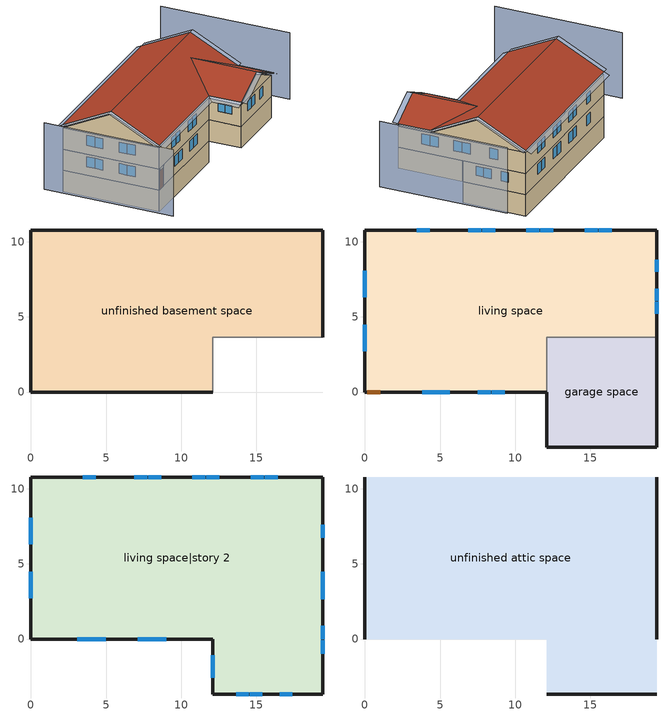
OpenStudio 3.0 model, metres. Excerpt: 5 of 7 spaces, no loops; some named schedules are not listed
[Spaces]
unfinished basement space
 floor foundation (FloorFndGrndUnfinB): 0,0 0,10.78 19.4,10.78 19.4,3.66 12.08,3.66 12.08,0 z-2.44
 wall foundation (WallFndGrndUnfinB): 19.4,3.66 19.4,10.78 0,10.78 0,0 12.08,0 z-2.44:0
 wall adiabatic (WallIntUnfinUninsUnfin): 12.08,0 12.08,3.66 19.4,3.66 z-2.44:0
garage space
 floor foundation (FloorFndGrndUnfinSlab): 12.08,-3.66 12.08,3.66 19.4,3.66 19.4,-3.66 z0
 wall outside (WallExtUninsUnfin): 12.08,0 12.08,-3.66 19.4,-3.66 19.4,3.66 z0:2.44
 wall to living space (WallIntFinInsUnfin Reversed): 19.4,3.66 12.08,3.66 12.08,0 z0:2.44
living space
 floor to unfinished basement space (FloorUnfinBInsFin Reversed): 0,0 0,10.78 19.4,10.78 19.4,3.66 12.08,3.66 12.08,0 z0
 wall outside (WallExtInsFin): 19.4,3.66 19.4,10.78 0,10.78 0,0 0.13,0 1.05,0 12.08,0 z0:2.44
 window (WindowConstruction): 3.82,0 4.7,0 / 4.76,0 5.63,0 / 7.5,0 8.37,0 / 8.43,0 9.31,0 / 16.42,10.78 15.55,10.78 / 15.49,10.78 14.62,10.78 / 12.54,10.78 11.67,10.78 / 11.61,10.78 10.74,10.78 / 8.66,10.78 7.79,10.78 / 7.73,10.78 6.86,10.78 / 4.32,10.78 3.44,10.78 z0.97:2.13; 0,8.07 0,7.21 / 0,7.15 0,6.29 / 0,4.48 0,3.62 / 0,3.56 0,2.7 z0.99:2.13; 19.4,5.19 19.4,6 / 19.4,6.06 19.4,6.87 / 19.4,8 19.4,8.81 z1.06:2.13
 door (Door): 0.15,0 1.02,0 z0:2.13
living space|story 2
 floor to garage space (FloorFinInsUnfin): 19.4,3.66 19.4,-3.66 12.08,-3.66 12.08,3.66 z2.44
 floor to living space (FloorFinUninsFin): 19.4,10.78 19.4,3.66 12.08,3.66 12.08,0 0,0 0,10.78 z2.44
 wall outside (WallExtInsFin): 0,10.78 0,0 12.08,0 12.08,-3.66 19.4,-3.66 19.4,10.78 0,10.78 z2.44:4.88
 window (WindowConstruction): 13.67,-3.66 14.49,-3.66 / 14.55,-3.66 15.37,-3.66 / 16.55,-3.66 17.37,-3.66 z3.48:4.57; 3.08,0 4,0 / 4.06,0 4.97,0 / 7.11,0 8.02,0 / 8.09,0 9,0 z3.36:4.57; 16.42,10.78 15.55,10.78 / 15.49,10.78 14.62,10.78 / 12.54,10.78 11.67,10.78 / 11.61,10.78 10.74,10.78 / 8.66,10.78 7.79,10.78 / 7.73,10.78 6.86,10.78 / 4.32,10.78 3.44,10.78 z3.41:4.57; 0,8.07 0,7.21 / 0,7.15 0,6.29 / 0,4.48 0,3.62 / 0,3.56 0,2.7 z3.43:4.57; 12.08,-1.09 12.08,-1.8 / 12.08,-1.86 12.08,-2.57 z3.63:4.57; 19.4,-0.97 19.4,-0.08 / 19.4,-0.02 19.4,0.87 / 19.4,2.64 19.4,3.53 / 19.4,3.59 19.4,4.48 / 19.4,6.72 19.4,7.61 z3.39:4.57
unfinished attic space
 floor to living space|story 2 (FloorFinInsUnfinAttic): 19.4,10.78 19.4,0 0,0 0,10.78 z4.88; 12.08,-3.66 12.08,0 19.4,0 19.4,-3.66 z4.88
 wall outside (WallExtUninsUnfin): 0,5.39,7.57 0,10.78,4.88 0,0,4.88; 19.4,5.39,7.57 19.4,0,4.88 19.4,10.78,4.88; 12.08,-3.66,4.88 19.4,-3.66,4.88 15.74,-3.66,6.71
 roof outside (RoofUnfinInsExt): 0,5.39,7.88 19.4,5.39,7.88 19.4,10.78,5.18 0,10.78,5.18; 12.08,0,5.18 12.08,-3.66,5.18 15.74,-3.66,7.01 15.74,3.66,7.01; 19.4,0,5.18 15.74,3.66,7.01 15.74,-3.66,7.01 19.4,-3.66,5.18; 0,5.39,7.88 0,0,5.18 12.08,0,5.18 15.74,3.66,7.01 19.4,0,5.18 19.4,5.39,7.88
shading: -4.57,10.78 -4.57,-3.66 / 23.97,-3.66 23.97,10.78 z0:7.57; 20.01,-3.66,4.88 20.01,0,4.88 19.4,0,5.18 19.4,-3.66,5.18; 15.74,-4.27,7.01 19.4,-4.27,5.18 19.4,-3.66,5.18 15.74,-3.66,7.01; -0.61,10.78,5.18 -0.61,5.39,7.88 0,5.39,7.88 0,10.78,5.18; 20.01,5.39,7.88 20.01,10.78,5.18 19.4,10.78,5.18 19.4,5.39,7.88; 19.4,11.39,4.88 0,11.39,4.88 0,10.78,5.18 19.4,10.78,5.18; -0.61,5.39,7.88 -0.61,0,5.18 0,0,5.18 0,5.39,7.88; 0,-0.61,4.88 12.08,-0.61,4.88 12.08,0,5.18 0,0,5.18; 20.01,0,5.18 20.01,5.39,7.88 19.4,5.39,7.88 19.4,0,5.18; 11.47,0,4.88 11.47,-3.66,4.88 12.08,-3.66,5.18 12.08,0,5.18; 12.08,-4.27,5.18 15.74,-4.27,7.01 15.74,-3.66,7.01 12.08,-3.66,5.18
[Building]
Building 1: North Axis {deg}=90; Standards Number of Stories=2; Standards Number of Above Ground Stories=2; Standards Building Type=singlefamilydetached; Standards Number of Living Units=1
[Site]
Broomfield Jeffco  Boulder   S: Latitude {deg}=40.13; Longitude {deg}=-105.24; Time Zone {hr}=-7; Elevation {m}=1689; Terrain=Suburbs
[ClimateZones]
Climate Zone Institution Name 2=Building America; Climate Zone Document Year 2=0; Climate Zone Value 2=Cold; Climate Zone Institution Name 3=CEC; Climate Zone Document Name 3=California Climate Zone Descriptions; Climate Zone Document Year 3=1995
[Site:WaterMainsTemperature]
Calculation Method=Correlation; Annual Average Outdoor Air Temperature {C}=11.1066; Maximum Difference In Monthly Average Outdoor Air Temperatures {deltaC}=25.7448
[Site:GroundTemperature:Deep]
11.1066, 11.1066, 11.1066, 11.1066, 11.1066, 11.1066, 11.1066, 11.1066, 11.1066, 11.1066, 11.1066, 11.1066
[Material] Roughness=Rough
Name | Thickness {m} | Conductivity {W/m-K} | Density {kg/m3} | Specific Heat {J/kg-K} | Thermal Absorptance | Solar Absorptance | Visible Absorptance
FloorUAAdditionalCeilingIns | 0.196342 | 0.0539976 | 16.02 | 1046.75
FloorUATrussandIns | 0.0889 | 0.0564573 | 50.7834 | 1165.1
Drywall 0.5 in. | 0.0127 | 0.160291 | 801 | 837.4 | 0.9 | 0.5 | 0.1
Asphalt Shingles, Medium | 0.009525 | 0.162714 | 1121.4 | 1465.45 | 0.91 | 0.85 | 0.85
RoofSheathing | 0.01905 | 0.115458 | 512.64 | 1214.23
RoofUARoofIns | 0.18415 | 8.02397 | 37.0049 | 1207.88
Vinyl, Light | 0.009525 | 0.089435 | 177.822 | 1046.75 | 0.9 | 0.3 | 0.3
WallSheathing | 0.0127 | 0.115458 | 512.64 | 1214.23
WallStudAndCavity | 0.0889 | 0.0602181 | 162.403 | 1178.92
WallStudAndCavity 1 | 0.0889 | 0.0607137 | 162.403 | 1178.92
WallStudAndCavity 2 | 0.0889 | 0.393744 | 83.0341 | 1211.67
WallStudAndCavity 3 | 0.0889 | 0.403258 | 83.0341 | 1211.67
WallStudAndCavity 4 | 0.0889 | 0.397942 | 83.0341 | 1211.67
res furniture material unfinished basement space | 0.1524 | 0.115458 | 640.8 | 1214.23 | 0.9 | 0.6 | 0.1
Concrete 8.0 in.; FootingMaterial | 0.2032 | 1.803125 | 2242.8 | 837.4 | 0.9
Concrete 4.0 in. | 0.1016 | 1.803125 | 2242.8 | 837.4 | 0.9
FloorIns | 0.23495 | 0.0754732 | 106.365 | 1151.69
Wood Floor | 0.015875 | 0.115458 | 544.68 | 1214.23
Floor Covering | 0.0127 | 0.0433444 | 54.468 | 1339.84 | 0.9 | 0.9
FloorIns 1 | 0.1397 | 1.90491 | 67.691 | 1210.98
FloorFinStudAndAirFloor | 0.1397 | 0.557395 | 67.691 | 1210.98
DoorMaterial | 0.04445 | 0.0612267 | 512.64 | 1214.23
[Construction]
FloorFinInsUnfinAttic: FloorUAAdditionalCeilingIns, FloorUATrussandIns, Drywall 0.5 in.
RoofUnfinInsExt: Asphalt Shingles, Medium, RoofSheathing, RoofUARoofIns
WallExtInsFin: Vinyl, Light, WallSheathing, WallStudAndCavity, Drywall 0.5 in.
WallIntFinInsUnfin Reversed: WallStudAndCavity 1, WallSheathing
WallExtUninsUnfin: Vinyl, Light, WallSheathing, WallStudAndCavity 2
WallIntUnfinUninsUnfin: Vinyl, Light, WallStudAndCavity 3
WallIntFinUninsFin: WallStudAndCavity 4, Drywall 0.5 in.
res furniture construction unfinished basement space; res furniture construction garage space; res furniture construction living space; res furniture construction living space|story 2: res furniture material unfinished basement space
WallFndGrndUnfinB: Concrete 8.0 in., Drywall 0.5 in.
FloorFndGrndUnfinB; FloorFndGrndUnfinSlab: Concrete 4.0 in.
FloorUnfinBInsFin Reversed: Floor Covering, Wood Floor, RoofSheathing, FloorIns
FootingConstruction: FootingMaterial
FloorFinInsUnfin: FloorIns 1, RoofSheathing, Wood Floor, Floor Covering
FloorFinUninsFin: Drywall 0.5 in., FloorFinStudAndAirFloor, RoofSheathing, Wood Floor, Floor Covering
WindowConstruction: WindowMaterial
Door: DoorMaterial
[WindowMaterial:Shade]
CoolingShade: Solar Transmittance=0.999; Solar Reflectance=0.00099; Visible Transmittance=0.999; Visible Reflectance=0.00099; Thermal Hemispherical Emissivity=1e-05; Thermal Transmittance=0.999; Thickness {m}=0.0001; Conductivity {W/m-K}=10000; Shade to Glass Distance {m}=0.001; Top Opening Multiplier=0; Bottom Opening Multiplier=0; Left-Side Opening Multiplier=0; Right-Side Opening Multiplier=0; Airflow Permeability=0
[WindowMaterial:SimpleGlazingSystem]
WindowMaterial: U-Factor {W/m2-K}=2.78222; Solar Heat Gain Coefficient=0.392
[ThermalZone] Use Ideal Air Loads=No
living zone: Thermostat=living zone temperature setpoint
garage zone; unfinished attic zone; unfinished basement zone: 
res ds res fur oil asys ret air zone; res ds res ac asys ret air zone: Volume {m3}=0.25
[Space]
Name | Space Type | Thermal Zone | Building Unit
garage space | Space Type 1 | garage zone
living space; living space|story 2 | Space Type 2 | living zone | unit 1
unfinished attic space | Space Type 3 | unfinished attic zone
unfinished basement space | Space Type 4 | unfinished basement zone
res ds res fur oil asys ret air space |  | res ds res fur oil asys ret air zone
res ds res ac asys ret air space |  | res ds res ac asys ret air zone
[SpaceType]
Name | Standards Space Type
Space Type 1 | garage
Space Type 2 | living
Space Type 3 | unfinished attic
Space Type 4 | unfinished basement
[BuildingUnit]
unit 1: Building Unit Type=Residential
[People:Definition] Number of People Calculation Method=People; Fraction Radiant=0.319734; Sensible Heat Fraction=0.573; Carbon Dioxide Generation Rate {m3/s-W}=0; Enable ASHRAE 55 Comfort Warnings=No; Mean Radiant Temperature Calculation Type=ZoneAveraged
Name | Number of People {people}
res occupants|living space|story 2 | 1.82172
res occupants|living space | 1.40828
[People] Number of People Schedule=res occupants schedule; Activity Level Schedule=Schedule Ruleset 1; Multiplier=1
Name | People Definition | Space or SpaceType
res occupants|living space|story 2 | res occupants|living space|story 2 | living space|story 2
res occupants|living space | res occupants|living space | living space
[InternalMass:Definition] Design Level Calculation Method=SurfaceArea
Name | Construction | Surface Area {m2}
living space Partition | WallIntFinUninsFin | 182.276
living space|story 2 Partition | WallIntFinUninsFin | 235.788
res furniture mass unfinished basement space | res furniture construction unfinished basement space | 72.9103
res furniture mass garage space | res furniture construction garage space | 5.35122
res furniture mass living space | res furniture construction living space | 72.9103
res furniture mass living space|story 2 | res furniture construction living space|story 2 | 94.3152
[InternalMass] Multiplier=1
Name | Internal Mass Definition | Space or SpaceType
living space Partition | living space Partition | living space
living space|story 2 Partition | living space|story 2 Partition | living space|story 2
res furniture mass unfinished basement space | res furniture mass unfinished basement space | unfinished basement space
res furniture mass garage space | res furniture mass garage space | garage space
res furniture mass living space | res furniture mass living space | living space
res furniture mass living space|story 2 | res furniture mass living space|story 2 | living space|story 2
[Foundation:Kiva] Wall Height Above Grade {m}=0.2032; Wall Depth Below Slab {m}=0.2032
Name | Footing Wall Construction
Foundation Kiva 1
Foundation Kiva 2 | FootingConstruction
[Foundation:Kiva:Settings]
Soil Conductivity {W/m-K}=1.731; Soil Density {kg/m3}=1842.3; Soil Specific Heat {J/kg-K}=418.7; Ground Solar Absorptivity=0.9; Ground Thermal Absorptivity=0.9; Ground Surface Roughness {m}=0.03; Far-Field Width {m}=40; Deep-Ground Boundary Condition=ZeroFlux; Deep-Ground Depth {m}=40; Minimum Cell Dimension {m}=0.02; Maximum Cell Growth Coefficient=1.5; Simulation Timestep=Hourly
[SurfaceProperty:ExposedFoundationPerimeter] Exposed Perimeter Calculation Method=TotalExposedPerimeter
Name | Total Exposed Perimeter {m}
Surface 28 | 49.3745
Surface 1 | 18.288
[ShadingControl]
WindowShadingControl: Shading Type=InteriorShade; Shading Device Material=CoolingShade; Shading Control Type=OnIfScheduleAllows; Schedule=Window shading schedule; Shading Control Is Scheduled=Yes
[WaterUse:Equipment:Definition]
Name | Peak Flow Rate {m3/s} | Target Temperature Schedule
res shower | 0.000144929 | res shower temperature schedule
res sink | 0.000103598 | res sink temperature schedule
res bath | 0.00024598 | res bath temperature schedule
res shower dist=0.0 | 0 | res shower temperature schedule
res sink dist=0.0 | 0 | res sink temperature schedule
res bath dist=0.0 | 0 | res bath temperature schedule
res cw | 0.00012336 | res cw temperature schedule
res dw | 5.36266e-05 | res dw temperature schedule
[WaterUse:Equipment] Space=living space|story 2
Name | Water Use Equipment Definition | Flow Rate Fraction Schedule
res shower | res shower | res shower schedule
res sink | res sink | res sink schedule
res bath | res bath | res bath schedule
res shower dist=0.0 | res shower dist=0.0 | res shower schedule
res sink dist=0.0 | res sink dist=0.0 | res sink schedule
res bath dist=0.0 | res bath dist=0.0 | res bath schedule
res cw | res cw | res cw schedule
res dw | res dw | res dw schedule
[OtherEquipment:Definition] Design Level Calculation Method=EquipmentLevel
Name | Design Level {W} | Fraction Latent | Fraction Radiant | Fraction Lost
res shower | 4167.95 | 0.487248 | 0 | 0
res sink | 1040.43 | 0.312381 | 0 | 0
res bath | 3629.08 | 0 | 0 | 0
res hot water distribution | 116.157 | 0 | 0 | 0
res ds res fur oil asys SupSLkToLvEq; res ds res fur oil asys SupLatLkToLvEq; res ds res fur oil asys SupDCnToLvEq; res ds res fur oil asys SupDCnToAhEq; res ds res fur oil asys RetDCnToPlEq; res ds res fur oil asys RetDCnToAhEquip; res ds res fur oil asys SupSLkToAhEq; res ds res fur oil asys SupLatLkToAhEq; res ds res fur oil asys RetSLkEq; res ds res fur oil asys RetLatLkEq; res ds res ac asys SupSLkToLvEq; res ds res ac asys SupLatLkToLvEq; res ds res ac asys SupDCnToLvEq; res ds res ac asys SupDCnToAhEq; res ds res ac asys RetDCnToPlEq; res ds res ac asys RetDCnToAhEquip; res ds res ac asys SupSLkToAhEq; res ds res ac asys SupLatLkToAhEq; res ds res ac asys RetSLkEq; res ds res ac asys RetLatLkEq | 0
[OtherEquipment]
Name | Other Equipment Definition | Space or SpaceType | Schedule | Fuel Type
res shower | res shower | living space|story 2 | res shower schedule
res sink | res sink | living space|story 2 | res sink schedule
res bath | res bath | living space|story 2 | res bath schedule
res hot water distribution | res hot water distribution | living space|story 2 | res hot water distribution schedule
res ds res fur oil asys SupSLkToLvEq | res ds res fur oil asys SupSLkToLvEq | living space|story 2 | Always On Discrete | None
res ds res fur oil asys SupLatLkToLvEq | res ds res fur oil asys SupLatLkToLvEq | living space|story 2 | Always On Discrete | None
res ds res fur oil asys SupDCnToLvEq | res ds res fur oil asys SupDCnToLvEq | living space|story 2 | Always On Discrete | None
res ds res fur oil asys SupDCnToAhEq | res ds res fur oil asys SupDCnToAhEq | unfinished basement space | Always On Discrete | None
res ds res fur oil asys RetDCnToPlEq | res ds res fur oil asys RetDCnToPlEq | res ds res fur oil asys ret air space | Always On Discrete | None
res ds res fur oil asys RetDCnToAhEquip | res ds res fur oil asys RetDCnToAhEquip | unfinished basement space | Always On Discrete | None
res ds res fur oil asys SupSLkToAhEq | res ds res fur oil asys SupSLkToAhEq | unfinished basement space | Always On Discrete | None
res ds res fur oil asys SupLatLkToAhEq | res ds res fur oil asys SupLatLkToAhEq | unfinished basement space | Always On Discrete | None
res ds res fur oil asys RetSLkEq | res ds res fur oil asys RetSLkEq | res ds res fur oil asys ret air space | Always On Discrete | None
res ds res fur oil asys RetLatLkEq | res ds res fur oil asys RetLatLkEq | res ds res fur oil asys ret air space | Always On Discrete | None
res ds res ac asys SupSLkToLvEq | res ds res ac asys SupSLkToLvEq | living space|story 2 | Always On Discrete | None
res ds res ac asys SupLatLkToLvEq | res ds res ac asys SupLatLkToLvEq | living space|story 2 | Always On Discrete | None
res ds res ac asys SupDCnToLvEq | res ds res ac asys SupDCnToLvEq | living space|story 2 | Always On Discrete | None
res ds res ac asys SupDCnToAhEq | res ds res ac asys SupDCnToAhEq | unfinished basement space | Always On Discrete | None
res ds res ac asys RetDCnToPlEq | res ds res ac asys RetDCnToPlEq | res ds res ac asys ret air space | Always On Discrete | None
res ds res ac asys RetDCnToAhEquip | res ds res ac asys RetDCnToAhEquip | unfinished basement space | Always On Discrete | None
res ds res ac asys SupSLkToAhEq | res ds res ac asys SupSLkToAhEq | unfinished basement space | Always On Discrete | None
res ds res ac asys SupLatLkToAhEq | res ds res ac asys SupLatLkToAhEq | unfinished basement space | Always On Discrete | None
res ds res ac asys RetSLkEq | res ds res ac asys RetSLkEq | res ds res ac asys ret air space | Always On Discrete | None
res ds res ac asys RetLatLkEq | res ds res ac asys RetLatLkEq | res ds res ac asys ret air space | Always On Discrete | None
[ThermostatSetpoint:DualSetpoint]
living zone temperature setpoint: Heating Setpoint Temperature Schedule=res heating setpoint; Cooling Setpoint Temperature Schedule=res cooling setpoint
[ElectricEquipment:Definition] Design Level Calculation Method=EquipmentLevel
Name | Design Level {W} | Fraction Latent | Fraction Radiant | Fraction Lost
res ceil fan non benchmark equip | 0 | 0 | 0.558 | 0.07
res ceil fan benchmark|living space|story 2 | 35.6305 | 0 | 0.558 | 0.07
res ceil fan benchmark|living space | 27.5442 | 0 | 0.558 | 0.07
res refrig | 71.9878 | 0 | 0 | 0
res cw | 4955.45 | 0 | 0.48 | 0.2
res cd electric | 111711 | 0.05 | 0.09 | 0.8
res dw | 7031.96 | 0.15 | 0.36 | 0.25
res range electric | 209.965 | 0.3 | 0.24 | 0.3
res misc plug loads|living space|story 2 | 212.292 | 0.021 | 0.558 | 0.049
res misc plug loads|living space | 164.112 | 0.021 | 0.558 | 0.049
res extra refrig | 36.5251 | 0 | 0 | 0
res freezer | 47.9573 | 0 | 0 | 0
res pool heater electric | 5.27585 | 0 | 0 | 1
res pool pump | 96.7718 | 0 | 0 | 1
res hot tub heater electric | 27.971 | 0 | 0 | 1
res hot tub pump | 33.9392 | 0 | 0 | 1
res well pump | 19.6262 | 0 | 0 | 1
res infil_1 house fan; res infil_1 range fan; res infil_1 bath fan | 0 | 0 | 0 | 1
[ElectricEquipment]
Name | Electric Equipment Definition | Space or SpaceType | Schedule
res ceil fan non benchmark equip | res ceil fan non benchmark equip | living space|story 2 | res ceil fan master
res ceil fan benchmark|living space|story 2 | res ceil fan benchmark|living space|story 2 | living space|story 2 | res ceil fan benchmark|living space|story 2 schedule
res ceil fan benchmark|living space | res ceil fan benchmark|living space | living space | res ceil fan benchmark|living space|story 2 schedule
res refrig | res refrig | living space|story 2 | res refrig schedule
res cw | res cw | living space|story 2 | res cw schedule
res cd electric | res cd electric | living space|story 2 | res cd electric schedule
res dw | res dw | living space|story 2 | res dw schedule
res range electric | res range electric | living space|story 2 | res range electric|false schedule
res misc plug loads|living space|story 2 | res misc plug loads|living space|story 2 | living space|story 2 | res misc plug loads schedule
res misc plug loads|living space | res misc plug loads|living space | living space | res misc plug loads schedule
res extra refrig | res extra refrig | garage space | res extra refrig schedule
res freezer | res freezer | garage space | res freezer schedule
res pool heater electric | res pool heater electric | living space | res pool heater electric schedule
res pool pump | res pool pump | living space | res pool heater electric schedule
res hot tub heater electric | res hot tub heater electric | living space | res hot tub heater electric schedule
res hot tub pump | res hot tub pump | living space | res hot tub heater electric schedule
res well pump | res well pump | living space | res well pump schedule
res infil_1 house fan | res infil_1 house fan | living space|story 2 | Always On Discrete
res infil_1 range fan | res infil_1 range fan | living space|story 2 | Always On Discrete
res infil_1 bath fan | res infil_1 bath fan | living space|story 2 | Always On Discrete
[Lights:Definition] Design Level Calculation Method=LightingLevel; Fraction Radiant=0.6; Fraction Visible=0.2; Return Air Fraction=0
Name | Lighting Level {W}
res lighting interior living space|story 2 | 403.138
res lighting interior living space | 311.645
res lighting garage garage space | 13.9399
[Lights] Fraction Replaceable=1
Name | Lights Definition | Space or SpaceType | Schedule
res lighting interior living space|story 2 | res lighting interior living space|story 2 | living space|story 2 | res lighting interior
res lighting interior living space | res lighting interior living space | living space | res lighting interior
res lighting garage garage space | res lighting garage garage space | garage space | res lighting garage
[Exterior:Lights:Definition]
res lighting exterior: Design Level {W}=168.192
[Exterior:Lights]
res lighting exterior: Exterior Lights Definition=res lighting exterior; Schedule=res lighting exterior
[GasEquipment:Definition] Design Level Calculation Method=EquipmentLevel; Fraction Latent=0; Fraction Radiant=0
Name | Design Level {W} | Fraction Lost
res pool heater gas | 52.2347 | 1
res hot tub heater gas | 14.8122 | 1
res gas fireplace | 21.7394 | 0
res gas grill | 17.4378 | 0
res gas lighting | 2.58155 | 0
[GasEquipment]
Name | Gas Equipment Definition | Space or SpaceType | Schedule
res pool heater gas | res pool heater gas | living space | res pool heater electric schedule
res hot tub heater gas | res hot tub heater gas | living space | res hot tub heater electric schedule
res gas fireplace | res gas fireplace | living space|story 2 | res gas fireplace schedule
res gas grill | res gas grill | living space|story 2 | res gas grill schedule
res gas lighting | res gas lighting | living space|story 2 | res gas lighting schedule
[SpaceInfiltration:EffectiveLeakageArea] Schedule=Always On Discrete
Name | Space or SpaceType | Effective Air Leakage Area {cm2} | Stack Coefficient | Wind Coefficient
res infil|garage space | garage space | 103.446 | 0.000129067 | 4.38083e-05
res infil|unfinished attic space | unfinished attic space | 7851.74 | 0.000208408 | 4.39211e-05
[SpaceInfiltration:DesignFlowRate] Schedule=Always On Discrete
Name | Space or SpaceType | Design Flow Rate Calculation Method | Air Changes per Hour {1/hr} | Constant Term Coefficient | Temperature Term Coefficient | Velocity Term Coefficient | Velocity Squared Term Coefficient | Design Flow Rate {m3/s}
res infil|unfinished basement space | unfinished basement space | AirChanges/Hour | 0.1 | 1 | 0 | 0 | 0
res nv_1 flow; res infil_1 flow | living space|story 2 | Flow/Space |  |  |  |  |  | 0
[ZoneMixing] Schedule=Always On Continuous; Design Flow Rate Calculation Method=Flow/Zone; Design Flow Rate {m3/s}=0
Name | Zone | Source Zone
res ds res fur oil asys AhToLivMix; res ds res ac asys AhToLivMix | living zone | unfinished basement zone
res ds res fur oil asys LivToAhMix; res ds res ac asys LivToAhMix | unfinished basement zone | living zone
[Schedule:Ruleset]
Name | Default Day Schedule | Summer Design Day Schedule | Winter Design Day Schedule
res occupants schedule | Schedule Day 3 | res occupants schedule summer design | res occupants schedule winter design
Schedule Ruleset 1 | Schedule Day 4
Window shading schedule | Schedule Day 5
res shower schedule | Schedule Day 6
res sink schedule | Schedule Day 7
res bath schedule | Schedule Day 8
res hot water distribution schedule | Schedule Day 9
res heating setpoint | Schedule Day 12 | res heating setpoint summer design | res heating setpoint winter design
res cooling setpoint | Schedule Day 13 | res cooling setpoint summer design | res cooling setpoint winter design
res ceil fan benchmark|living space|story 2 schedule | Schedule Day 11
res refrig schedule | Schedule Day 16 | res refrig schedule summer design | res refrig schedule winter design
res cw schedule | Schedule Day 17
res cd electric schedule | Schedule Day 18
res dw schedule | Schedule Day 19
res range electric|false schedule | Schedule Day 22 | res range electric|false schedule summer design | res range electric|false schedule winter design
res lighting interior | Schedule Day 25 | res lighting interior summer design | res lighting interior winter design
res lighting garage | Schedule Day 28 | res lighting garage summer design | res lighting garage winter design
res lighting exterior | Schedule Day 31 | res lighting exterior summer design | res lighting exterior winter design
res misc plug loads schedule | Schedule Day 34 | res misc plug loads schedule summer design | res misc plug loads schedule winter design
res extra refrig schedule | Schedule Day 37 | res extra refrig schedule summer design | res extra refrig schedule winter design
res freezer schedule | Schedule Day 40 | res freezer schedule summer design | res freezer schedule winter design
res pool heater electric schedule | Schedule Day 43 | res pool heater electric schedule summer design | res pool heater electric schedule winter design
res hot tub heater electric schedule | Schedule Day 50 | res hot tub heater electric schedule summer design | res hot tub heater electric schedule winter design
res well pump schedule | Schedule Day 57 | res well pump schedule summer design | res well pump schedule winter design
res gas fireplace schedule | Schedule Day 60 | res gas fireplace schedule summer design | res gas fireplace schedule winter design
res gas grill schedule | Schedule Day 63 | res gas grill schedule summer design | res gas grill schedule winter design
res gas lighting schedule | Schedule Day 66 | res gas lighting schedule summer design | res gas lighting schedule winter design
[Schedule:Day]
Schedule Day 3; res occupants schedule winter design; Schedule Day 5; Schedule Day 6; Schedule Day 7; Schedule Day 8; Schedule Day 9: 24, 0, 0
res occupants schedule summer design: 24, 0, 1
Schedule Day 4: 24, 0, 112.539
[Schedule:Rule] Apply Sunday=Yes; Apply Monday=Yes; Apply Tuesday=Yes; Apply Wednesday=Yes; Apply Thursday=Yes; Apply Friday=Yes; Apply Saturday=Yes
Name | Schedule Ruleset | Rule Order | Day Schedule | Date Specification Type | Start Month | Start Day | End Month | End Day | Specific Month 1 | Specific Day 1 | Specific Month 2 | Specific Day 2 | Specific Month 3 | Specific Day 3 | Specific Month 4 | Specific Day 4 | Specific Month 5 | Specific Day 5 | Specific Month 6 | Specific Day 6 | Specific Month 7 | Specific Day 7 | Specific Month 8 | Specific Day 8 | Specific Month 9 | Specific Day 9 | Specific Month 10 | Specific Day 10 | Specific Month 11 | Specific Day 11 | Specific Month 12 | Specific Day 12 | Specific Month 13 | Specific Day 13 | Specific Month 14 | Specific Day 14 | Specific Month 15 | Specific Day 15 | Specific Month 16 | Specific Day 16 | Specific Month 17 | Specific Day 17 | Specific Month 18 | Specific Day 18 | Specific Month 19 | Specific Day 19 | Specific Month 20 | Specific Day 20 | Specific Month 21 | Specific Day 21 | Specific Month 22 | Specific Day 22 | Specific Month 23 | Specific Day 23 | Specific Month 24 | Specific Day 24 | Specific Month 25 | Specific Day 25 | Specific Month 26 | Specific Day 26 | Specific Month 27 | Specific Day 27 | Specific Month 28 | Specific Day 28 | Specific Month 29 | Specific Day 29 | Specific Month 30 | Specific Day 30 | Specific Month 31 | Specific Day 31 | Specific Month 32 | Specific Day 32 | Specific Month 33 | Specific Day 33 | Specific Month 34 | Specific Day 34 | Specific Month 35 | Specific Day 35 | Specific Month 36 | Specific Day 36 | Specific Month 37 | Specific Day 37 | Specific Month 38 | Specific Day 38 | Specific Month 39 | Specific Day 39 | Specific Month 40 | Specific Day 40 | Specific Month 41 | Specific Day 41 | Specific Month 42 | Specific Day 42 | Specific Month 43 | Specific Day 43 | Specific Month 44 | Specific Day 44 | Specific Month 45 | Specific Day 45 | Specific Month 46 | Specific Day 46 | Specific Month 47 | Specific Day 47 | Specific Month 48 | Specific Day 48 | Specific Month 49 | Specific Day 49 | Specific Month 50 | Specific Day 50 | Specific Month 51 | Specific Day 51 | Specific Month 52 | Specific Day 52 | Specific Month 53 | Specific Day 53
res occupants schedule allday rule1 | res occupants schedule | 11 | res occupants schedule allday1 | DateRange | 1 | 1 | 1 | 31
res occupants schedule allday rule2 | res occupants schedule | 10 | res occupants schedule allday2 | DateRange | 2 | 1 | 2 | 28
res occupants schedule allday rule3 | res occupants schedule | 9 | res occupants schedule allday3 | DateRange | 3 | 1 | 3 | 31
res occupants schedule allday rule4 | res occupants schedule | 8 | res occupants schedule allday4 | DateRange | 4 | 1 | 4 | 30
res occupants schedule allday rule5 | res occupants schedule | 7 | res occupants schedule allday5 | DateRange | 5 | 1 | 5 | 31
res occupants schedule allday rule6 | res occupants schedule | 6 | res occupants schedule allday6 | DateRange | 6 | 1 | 6 | 30
res occupants schedule allday rule7 | res occupants schedule | 5 | res occupants schedule allday7 | DateRange | 7 | 1 | 7 | 31
res occupants schedule allday rule8 | res occupants schedule | 4 | res occupants schedule allday8 | DateRange | 8 | 1 | 8 | 31
res occupants schedule allday rule9 | res occupants schedule | 3 | res occupants schedule allday9 | DateRange | 9 | 1 | 9 | 30
res occupants schedule allday rule10 | res occupants schedule | 2 | res occupants schedule allday10 | DateRange | 10 | 1 | 10 | 31
res occupants schedule allday rule11 | res occupants schedule | 1 | res occupants schedule allday11 | DateRange | 11 | 1 | 11 | 30
res occupants schedule allday rule12 | res occupants schedule | 0 | res occupants schedule allday12 | DateRange | 12 | 1 | 12 | 31
Window shading schedule allday rule1 | Window shading schedule | 11 | Window shading schedule allday1 | DateRange | 1 | 1 | 1 | 31
Window shading schedule allday rule2 | Window shading schedule | 10 | Window shading schedule allday2 | DateRange | 2 | 1 | 2 | 28
Window shading schedule allday rule3 | Window shading schedule | 9 | Window shading schedule allday3 | DateRange | 3 | 1 | 3 | 31
Window shading schedule allday rule4 | Window shading schedule | 8 | Window shading schedule allday4 | DateRange | 4 | 1 | 4 | 30
Window shading schedule allday rule5 | Window shading schedule | 7 | Window shading schedule allday5 | DateRange | 5 | 1 | 5 | 31
Window shading schedule allday rule6 | Window shading schedule | 6 | Window shading schedule allday6 | DateRange | 6 | 1 | 6 | 30
Window shading schedule allday rule7 | Window shading schedule | 5 | Window shading schedule allday7 | DateRange | 7 | 1 | 7 | 31
Window shading schedule allday rule8 | Window shading schedule | 4 | Window shading schedule allday8 | DateRange | 8 | 1 | 8 | 31
Window shading schedule allday rule9 | Window shading schedule | 3 | Window shading schedule allday9 | DateRange | 9 | 1 | 9 | 30
Window shading schedule allday rule10 | Window shading schedule | 2 | Window shading schedule allday10 | DateRange | 10 | 1 | 10 | 31
Window shading schedule allday rule11 | Window shading schedule | 1 | Window shading schedule allday11 | DateRange | 11 | 1 | 11 | 30
Window shading schedule allday rule12 | Window shading schedule | 0 | Window shading schedule allday12 | DateRange | 12 | 1 | 12 | 31
res shower schedule allday ruleset1 | res shower schedule | 6 | res shower schedule allday1 | SpecificDates |  |  |  |  | 1 | 1 | 1 | 8 | 1 | 15 | 1 | 22 | 1 | 29 | 2 | 5 | 2 | 12 | 2 | 19 | 2 | 26 | 3 | 5 | 3 | 12 | 3 | 19 | 3 | 26 | 4 | 2 | 4 | 9 | 4 | 16 | 4 | 23 | 4 | 30 | 5 | 7 | 5 | 14 | 5 | 21 | 5 | 28 | 6 | 4 | 6 | 11 | 6 | 18 | 6 | 25 | 7 | 2 | 7 | 9 | 7 | 16 | 7 | 23 | 7 | 30 | 8 | 6 | 8 | 13 | 8 | 20 | 8 | 27 | 9 | 3 | 9 | 10 | 9 | 17 | 9 | 24 | 10 | 1 | 10 | 8 | 10 | 15 | 10 | 22 | 10 | 29 | 11 | 5 | 11 | 12 | 11 | 19 | 11 | 26 | 12 | 3 | 12 | 10 | 12 | 17 | 12 | 24 | 12 | 31
res shower schedule allday ruleset2 | res shower schedule | 5 | res shower schedule allday2 | SpecificDates |  |  |  |  | 1 | 2 | 1 | 9 | 1 | 16 | 1 | 23 | 1 | 30 | 2 | 6 | 2 | 13 | 2 | 20 | 2 | 27 | 3 | 6 | 3 | 13 | 3 | 20 | 3 | 27 | 4 | 3 | 4 | 10 | 4 | 17 | 4 | 24 | 5 | 1 | 5 | 8 | 5 | 15 | 5 | 22 | 5 | 29 | 6 | 5 | 6 | 12 | 6 | 19 | 6 | 26 | 7 | 3 | 7 | 10 | 7 | 17 | 7 | 24 | 7 | 31 | 8 | 7 | 8 | 14 | 8 | 21 | 8 | 28 | 9 | 4 | 9 | 11 | 9 | 18 | 9 | 25 | 10 | 2 | 10 | 9 | 10 | 16 | 10 | 23 | 10 | 30 | 11 | 6 | 11 | 13 | 11 | 20 | 11 | 27 | 12 | 4 | 12 | 11 | 12 | 18 | 12 | 25
res shower schedule allday ruleset3 | res shower schedule | 4 | res shower schedule allday3 | SpecificDates |  |  |  |  | 1 | 3 | 1 | 10 | 1 | 17 | 1 | 24 | 1 | 31 | 2 | 7 | 2 | 14 | 2 | 21 | 2 | 28 | 3 | 7 | 3 | 14 | 3 | 21 | 3 | 28 | 4 | 4 | 4 | 11 | 4 | 18 | 4 | 25 | 5 | 2 | 5 | 9 | 5 | 16 | 5 | 23 | 5 | 30 | 6 | 6 | 6 | 13 | 6 | 20 | 6 | 27 | 7 | 4 | 7 | 11 | 7 | 18 | 7 | 25 | 8 | 1 | 8 | 8 | 8 | 15 | 8 | 22 | 8 | 29 | 9 | 5 | 9 | 12 | 9 | 19 | 9 | 26 | 10 | 3 | 10 | 10 | 10 | 17 | 10 | 24 | 10 | 31 | 11 | 7 | 11 | 14 | 11 | 21 | 11 | 28 | 12 | 5 | 12 | 12 | 12 | 19 | 12 | 26
res shower schedule allday ruleset4 | res shower schedule | 3 | res shower schedule allday4 | SpecificDates |  |  |  |  | 1 | 4 | 1 | 11 | 1 | 18 | 1 | 25 | 2 | 1 | 2 | 8 | 2 | 15 | 2 | 22 | 3 | 1 | 3 | 8 | 3 | 15 | 3 | 22 | 3 | 29 | 4 | 5 | 4 | 12 | 4 | 19 | 4 | 26 | 5 | 3 | 5 | 10 | 5 | 17 | 5 | 24 | 5 | 31 | 6 | 7 | 6 | 14 | 6 | 21 | 6 | 28 | 7 | 5 | 7 | 12 | 7 | 19 | 7 | 26 | 8 | 2 | 8 | 9 | 8 | 16 | 8 | 23 | 8 | 30 | 9 | 6 | 9 | 13 | 9 | 20 | 9 | 27 | 10 | 4 | 10 | 11 | 10 | 18 | 10 | 25 | 11 | 1 | 11 | 8 | 11 | 15 | 11 | 22 | 11 | 29 | 12 | 6 | 12 | 13 | 12 | 20 | 12 | 27
res shower schedule allday ruleset5 | res shower schedule | 2 | res shower schedule allday5 | SpecificDates |  |  |  |  | 1 | 5 | 1 | 12 | 1 | 19 | 1 | 26 | 2 | 2 | 2 | 9 | 2 | 16 | 2 | 23 | 3 | 2 | 3 | 9 | 3 | 16 | 3 | 23 | 3 | 30 | 4 | 6 | 4 | 13 | 4 | 20 | 4 | 27 | 5 | 4 | 5 | 11 | 5 | 18 | 5 | 25 | 6 | 1 | 6 | 8 | 6 | 15 | 6 | 22 | 6 | 29 | 7 | 6 | 7 | 13 | 7 | 20 | 7 | 27 | 8 | 3 | 8 | 10 | 8 | 17 | 8 | 24 | 8 | 31 | 9 | 7 | 9 | 14 | 9 | 21 | 9 | 28 | 10 | 5 | 10 | 12 | 10 | 19 | 10 | 26 | 11 | 2 | 11 | 9 | 11 | 16 | 11 | 23 | 11 | 30 | 12 | 7 | 12 | 14 | 12 | 21 | 12 | 28
res shower schedule allday ruleset6 | res shower schedule | 1 | res shower schedule allday6 | SpecificDates |  |  |  |  | 1 | 6 | 1 | 13 | 1 | 20 | 1 | 27 | 2 | 3 | 2 | 10 | 2 | 17 | 2 | 24 | 3 | 3 | 3 | 10 | 3 | 17 | 3 | 24 | 3 | 31 | 4 | 7 | 4 | 14 | 4 | 21 | 4 | 28 | 5 | 5 | 5 | 12 | 5 | 19 | 5 | 26 | 6 | 2 | 6 | 9 | 6 | 16 | 6 | 23 | 6 | 30 | 7 | 7 | 7 | 14 | 7 | 21 | 7 | 28 | 8 | 4 | 8 | 11 | 8 | 18 | 8 | 25 | 9 | 1 | 9 | 8 | 9 | 15 | 9 | 22 | 9 | 29 | 10 | 6 | 10 | 13 | 10 | 20 | 10 | 27 | 11 | 3 | 11 | 10 | 11 | 17 | 11 | 24 | 12 | 1 | 12 | 8 | 12 | 15 | 12 | 22 | 12 | 29
res shower schedule allday ruleset7 | res shower schedule | 0 | res shower schedule allday7 | SpecificDates |  |  |  |  | 1 | 7 | 1 | 14 | 1 | 21 | 1 | 28 | 2 | 4 | 2 | 11 | 2 | 18 | 2 | 25 | 3 | 4 | 3 | 11 | 3 | 18 | 3 | 25 | 4 | 1 | 4 | 8 | 4 | 15 | 4 | 22 | 4 | 29 | 5 | 6 | 5 | 13 | 5 | 20 | 5 | 27 | 6 | 3 | 6 | 10 | 6 | 17 | 6 | 24 | 7 | 1 | 7 | 8 | 7 | 15 | 7 | 22 | 7 | 29 | 8 | 5 | 8 | 12 | 8 | 19 | 8 | 26 | 9 | 2 | 9 | 9 | 9 | 16 | 9 | 23 | 9 | 30 | 10 | 7 | 10 | 14 | 10 | 21 | 10 | 28 | 11 | 4 | 11 | 11 | 11 | 18 | 11 | 25 | 12 | 2 | 12 | 9 | 12 | 16 | 12 | 23 | 12 | 30
res sink schedule allday ruleset1 | res sink schedule | 6 | res sink schedule allday1 | SpecificDates |  |  |  |  | 1 | 1 | 1 | 8 | 1 | 15 | 1 | 22 | 1 | 29 | 2 | 5 | 2 | 12 | 2 | 19 | 2 | 26 | 3 | 5 | 3 | 12 | 3 | 19 | 3 | 26 | 4 | 2 | 4 | 9 | 4 | 16 | 4 | 23 | 4 | 30 | 5 | 7 | 5 | 14 | 5 | 21 | 5 | 28 | 6 | 4 | 6 | 11 | 6 | 18 | 6 | 25 | 7 | 2 | 7 | 9 | 7 | 16 | 7 | 23 | 7 | 30 | 8 | 6 | 8 | 13 | 8 | 20 | 8 | 27 | 9 | 3 | 9 | 10 | 9 | 17 | 9 | 24 | 10 | 1 | 10 | 8 | 10 | 15 | 10 | 22 | 10 | 29 | 11 | 5 | 11 | 12 | 11 | 19 | 11 | 26 | 12 | 3 | 12 | 10 | 12 | 17 | 12 | 24 | 12 | 31
res sink schedule allday ruleset2 | res sink schedule | 5 | res sink schedule allday2 | SpecificDates |  |  |  |  | 1 | 2 | 1 | 9 | 1 | 16 | 1 | 23 | 1 | 30 | 2 | 6 | 2 | 13 | 2 | 20 | 2 | 27 | 3 | 6 | 3 | 13 | 3 | 20 | 3 | 27 | 4 | 3 | 4 | 10 | 4 | 17 | 4 | 24 | 5 | 1 | 5 | 8 | 5 | 15 | 5 | 22 | 5 | 29 | 6 | 5 | 6 | 12 | 6 | 19 | 6 | 26 | 7 | 3 | 7 | 10 | 7 | 17 | 7 | 24 | 7 | 31 | 8 | 7 | 8 | 14 | 8 | 21 | 8 | 28 | 9 | 4 | 9 | 11 | 9 | 18 | 9 | 25 | 10 | 2 | 10 | 9 | 10 | 16 | 10 | 23 | 10 | 30 | 11 | 6 | 11 | 13 | 11 | 20 | 11 | 27 | 12 | 4 | 12 | 11 | 12 | 18 | 12 | 25
res sink schedule allday ruleset3 | res sink schedule | 4 | res sink schedule allday3 | SpecificDates |  |  |  |  | 1 | 3 | 1 | 10 | 1 | 17 | 1 | 24 | 1 | 31 | 2 | 7 | 2 | 14 | 2 | 21 | 2 | 28 | 3 | 7 | 3 | 14 | 3 | 21 | 3 | 28 | 4 | 4 | 4 | 11 | 4 | 18 | 4 | 25 | 5 | 2 | 5 | 9 | 5 | 16 | 5 | 23 | 5 | 30 | 6 | 6 | 6 | 13 | 6 | 20 | 6 | 27 | 7 | 4 | 7 | 11 | 7 | 18 | 7 | 25 | 8 | 1 | 8 | 8 | 8 | 15 | 8 | 22 | 8 | 29 | 9 | 5 | 9 | 12 | 9 | 19 | 9 | 26 | 10 | 3 | 10 | 10 | 10 | 17 | 10 | 24 | 10 | 31 | 11 | 7 | 11 | 14 | 11 | 21 | 11 | 28 | 12 | 5 | 12 | 12 | 12 | 19 | 12 | 26
res sink schedule allday ruleset4 | res sink schedule | 3 | res sink schedule allday4 | SpecificDates |  |  |  |  | 1 | 4 | 1 | 11 | 1 | 18 | 1 | 25 | 2 | 1 | 2 | 8 | 2 | 15 | 2 | 22 | 3 | 1 | 3 | 8 | 3 | 15 | 3 | 22 | 3 | 29 | 4 | 5 | 4 | 12 | 4 | 19 | 4 | 26 | 5 | 3 | 5 | 10 | 5 | 17 | 5 | 24 | 5 | 31 | 6 | 7 | 6 | 14 | 6 | 21 | 6 | 28 | 7 | 5 | 7 | 12 | 7 | 19 | 7 | 26 | 8 | 2 | 8 | 9 | 8 | 16 | 8 | 23 | 8 | 30 | 9 | 6 | 9 | 13 | 9 | 20 | 9 | 27 | 10 | 4 | 10 | 11 | 10 | 18 | 10 | 25 | 11 | 1 | 11 | 8 | 11 | 15 | 11 | 22 | 11 | 29 | 12 | 6 | 12 | 13 | 12 | 20 | 12 | 27
res sink schedule allday ruleset5 | res sink schedule | 2 | res sink schedule allday5 | SpecificDates |  |  |  |  | 1 | 5 | 1 | 12 | 1 | 19 | 1 | 26 | 2 | 2 | 2 | 9 | 2 | 16 | 2 | 23 | 3 | 2 | 3 | 9 | 3 | 16 | 3 | 23 | 3 | 30 | 4 | 6 | 4 | 13 | 4 | 20 | 4 | 27 | 5 | 4 | 5 | 11 | 5 | 18 | 5 | 25 | 6 | 1 | 6 | 8 | 6 | 15 | 6 | 22 | 6 | 29 | 7 | 6 | 7 | 13 | 7 | 20 | 7 | 27 | 8 | 3 | 8 | 10 | 8 | 17 | 8 | 24 | 8 | 31 | 9 | 7 | 9 | 14 | 9 | 21 | 9 | 28 | 10 | 5 | 10 | 12 | 10 | 19 | 10 | 26 | 11 | 2 | 11 | 9 | 11 | 16 | 11 | 23 | 11 | 30 | 12 | 7 | 12 | 14 | 12 | 21 | 12 | 28
res sink schedule allday ruleset6 | res sink schedule | 1 | res sink schedule allday6 | SpecificDates |  |  |  |  | 1 | 6 | 1 | 13 | 1 | 20 | 1 | 27 | 2 | 3 | 2 | 10 | 2 | 17 | 2 | 24 | 3 | 3 | 3 | 10 | 3 | 17 | 3 | 24 | 3 | 31 | 4 | 7 | 4 | 14 | 4 | 21 | 4 | 28 | 5 | 5 | 5 | 12 | 5 | 19 | 5 | 26 | 6 | 2 | 6 | 9 | 6 | 16 | 6 | 23 | 6 | 30 | 7 | 7 | 7 | 14 | 7 | 21 | 7 | 28 | 8 | 4 | 8 | 11 | 8 | 18 | 8 | 25 | 9 | 1 | 9 | 8 | 9 | 15 | 9 | 22 | 9 | 29 | 10 | 6 | 10 | 13 | 10 | 20 | 10 | 27 | 11 | 3 | 11 | 10 | 11 | 17 | 11 | 24 | 12 | 1 | 12 | 8 | 12 | 15 | 12 | 22 | 12 | 29
res sink schedule allday ruleset7 | res sink schedule | 0 | res sink schedule allday7 | SpecificDates |  |  |  |  | 1 | 7 | 1 | 14 | 1 | 21 | 1 | 28 | 2 | 4 | 2 | 11 | 2 | 18 | 2 | 25 | 3 | 4 | 3 | 11 | 3 | 18 | 3 | 25 | 4 | 1 | 4 | 8 | 4 | 15 | 4 | 22 | 4 | 29 | 5 | 6 | 5 | 13 | 5 | 20 | 5 | 27 | 6 | 3 | 6 | 10 | 6 | 17 | 6 | 24 | 7 | 1 | 7 | 8 | 7 | 15 | 7 | 22 | 7 | 29 | 8 | 5 | 8 | 12 | 8 | 19 | 8 | 26 | 9 | 2 | 9 | 9 | 9 | 16 | 9 | 23 | 9 | 30 | 10 | 7 | 10 | 14 | 10 | 21 | 10 | 28 | 11 | 4 | 11 | 11 | 11 | 18 | 11 | 25 | 12 | 2 | 12 | 9 | 12 | 16 | 12 | 23 | 12 | 30
res bath schedule allday ruleset1 | res bath schedule | 6 | res bath schedule allday1 | SpecificDates |  |  |  |  | 1 | 1 | 1 | 8 | 1 | 15 | 1 | 22 | 1 | 29 | 2 | 5 | 2 | 12 | 2 | 19 | 2 | 26 | 3 | 5 | 3 | 12 | 3 | 19 | 3 | 26 | 4 | 2 | 4 | 9 | 4 | 16 | 4 | 23 | 4 | 30 | 5 | 7 | 5 | 14 | 5 | 21 | 5 | 28 | 6 | 4 | 6 | 11 | 6 | 18 | 6 | 25 | 7 | 2 | 7 | 9 | 7 | 16 | 7 | 23 | 7 | 30 | 8 | 6 | 8 | 13 | 8 | 20 | 8 | 27 | 9 | 3 | 9 | 10 | 9 | 17 | 9 | 24 | 10 | 1 | 10 | 8 | 10 | 15 | 10 | 22 | 10 | 29 | 11 | 5 | 11 | 12 | 11 | 19 | 11 | 26 | 12 | 3 | 12 | 10 | 12 | 17 | 12 | 24 | 12 | 31
res bath schedule allday ruleset2 | res bath schedule | 5 | res bath schedule allday2 | SpecificDates |  |  |  |  | 1 | 2 | 1 | 9 | 1 | 16 | 1 | 23 | 1 | 30 | 2 | 6 | 2 | 13 | 2 | 20 | 2 | 27 | 3 | 6 | 3 | 13 | 3 | 20 | 3 | 27 | 4 | 3 | 4 | 10 | 4 | 17 | 4 | 24 | 5 | 1 | 5 | 8 | 5 | 15 | 5 | 22 | 5 | 29 | 6 | 5 | 6 | 12 | 6 | 19 | 6 | 26 | 7 | 3 | 7 | 10 | 7 | 17 | 7 | 24 | 7 | 31 | 8 | 7 | 8 | 14 | 8 | 21 | 8 | 28 | 9 | 4 | 9 | 11 | 9 | 18 | 9 | 25 | 10 | 2 | 10 | 9 | 10 | 16 | 10 | 23 | 10 | 30 | 11 | 6 | 11 | 13 | 11 | 20 | 11 | 27 | 12 | 4 | 12 | 11 | 12 | 18 | 12 | 25
res bath schedule allday ruleset3 | res bath schedule | 4 | res bath schedule allday3 | SpecificDates |  |  |  |  | 1 | 3 | 1 | 10 | 1 | 17 | 1 | 24 | 1 | 31 | 2 | 7 | 2 | 14 | 2 | 21 | 2 | 28 | 3 | 7 | 3 | 14 | 3 | 21 | 3 | 28 | 4 | 4 | 4 | 11 | 4 | 18 | 4 | 25 | 5 | 2 | 5 | 9 | 5 | 16 | 5 | 23 | 5 | 30 | 6 | 6 | 6 | 13 | 6 | 20 | 6 | 27 | 7 | 4 | 7 | 11 | 7 | 18 | 7 | 25 | 8 | 1 | 8 | 8 | 8 | 15 | 8 | 22 | 8 | 29 | 9 | 5 | 9 | 12 | 9 | 19 | 9 | 26 | 10 | 3 | 10 | 10 | 10 | 17 | 10 | 24 | 10 | 31 | 11 | 7 | 11 | 14 | 11 | 21 | 11 | 28 | 12 | 5 | 12 | 12 | 12 | 19 | 12 | 26
res bath schedule allday ruleset4 | res bath schedule | 3 | res bath schedule allday4 | SpecificDates |  |  |  |  | 1 | 4 | 1 | 11 | 1 | 18 | 1 | 25 | 2 | 1 | 2 | 8 | 2 | 15 | 2 | 22 | 3 | 1 | 3 | 8 | 3 | 15 | 3 | 22 | 3 | 29 | 4 | 5 | 4 | 12 | 4 | 19 | 4 | 26 | 5 | 3 | 5 | 10 | 5 | 17 | 5 | 24 | 5 | 31 | 6 | 7 | 6 | 14 | 6 | 21 | 6 | 28 | 7 | 5 | 7 | 12 | 7 | 19 | 7 | 26 | 8 | 2 | 8 | 9 | 8 | 16 | 8 | 23 | 8 | 30 | 9 | 6 | 9 | 13 | 9 | 20 | 9 | 27 | 10 | 4 | 10 | 11 | 10 | 18 | 10 | 25 | 11 | 1 | 11 | 8 | 11 | 15 | 11 | 22 | 11 | 29 | 12 | 6 | 12 | 13 | 12 | 20 | 12 | 27
res bath schedule allday ruleset5 | res bath schedule | 2 | res bath schedule allday5 | SpecificDates |  |  |  |  | 1 | 5 | 1 | 12 | 1 | 19 | 1 | 26 | 2 | 2 | 2 | 9 | 2 | 16 | 2 | 23 | 3 | 2 | 3 | 9 | 3 | 16 | 3 | 23 | 3 | 30 | 4 | 6 | 4 | 13 | 4 | 20 | 4 | 27 | 5 | 4 | 5 | 11 | 5 | 18 | 5 | 25 | 6 | 1 | 6 | 8 | 6 | 15 | 6 | 22 | 6 | 29 | 7 | 6 | 7 | 13 | 7 | 20 | 7 | 27 | 8 | 3 | 8 | 10 | 8 | 17 | 8 | 24 | 8 | 31 | 9 | 7 | 9 | 14 | 9 | 21 | 9 | 28 | 10 | 5 | 10 | 12 | 10 | 19 | 10 | 26 | 11 | 2 | 11 | 9 | 11 | 16 | 11 | 23 | 11 | 30 | 12 | 7 | 12 | 14 | 12 | 21 | 12 | 28
res bath schedule allday ruleset6 | res bath schedule | 1 | res bath schedule allday6 | SpecificDates |  |  |  |  | 1 | 6 | 1 | 13 | 1 | 20 | 1 | 27 | 2 | 3 | 2 | 10 | 2 | 17 | 2 | 24 | 3 | 3 | 3 | 10 | 3 | 17 | 3 | 24 | 3 | 31 | 4 | 7 | 4 | 14 | 4 | 21 | 4 | 28 | 5 | 5 | 5 | 12 | 5 | 19 | 5 | 26 | 6 | 2 | 6 | 9 | 6 | 16 | 6 | 23 | 6 | 30 | 7 | 7 | 7 | 14 | 7 | 21 | 7 | 28 | 8 | 4 | 8 | 11 | 8 | 18 | 8 | 25 | 9 | 1 | 9 | 8 | 9 | 15 | 9 | 22 | 9 | 29 | 10 | 6 | 10 | 13 | 10 | 20 | 10 | 27 | 11 | 3 | 11 | 10 | 11 | 17 | 11 | 24 | 12 | 1 | 12 | 8 | 12 | 15 | 12 | 22 | 12 | 29
res bath schedule allday ruleset7 | res bath schedule | 0 | res bath schedule allday7 | SpecificDates |  |  |  |  | 1 | 7 | 1 | 14 | 1 | 21 | 1 | 28 | 2 | 4 | 2 | 11 | 2 | 18 | 2 | 25 | 3 | 4 | 3 | 11 | 3 | 18 | 3 | 25 | 4 | 1 | 4 | 8 | 4 | 15 | 4 | 22 | 4 | 29 | 5 | 6 | 5 | 13 | 5 | 20 | 5 | 27 | 6 | 3 | 6 | 10 | 6 | 17 | 6 | 24 | 7 | 1 | 7 | 8 | 7 | 15 | 7 | 22 | 7 | 29 | 8 | 5 | 8 | 12 | 8 | 19 | 8 | 26 | 9 | 2 | 9 | 9 | 9 | 16 | 9 | 23 | 9 | 30 | 10 | 7 | 10 | 14 | 10 | 21 | 10 | 28 | 11 | 4 | 11 | 11 | 11 | 18 | 11 | 25 | 12 | 2 | 12 | 9 | 12 | 16 | 12 | 23 | 12 | 30
res hot water distribution schedule allday rule1 | res hot water distribution schedule | 11 | res hot water distribution schedule allday1 | DateRange | 1 | 1 | 1 | 31
res hot water distribution schedule allday rule2 | res hot water distribution schedule | 10 | res hot water distribution schedule allday2 | DateRange | 2 | 1 | 2 | 28
res hot water distribution schedule allday rule3 | res hot water distribution schedule | 9 | res hot water distribution schedule allday3 | DateRange | 3 | 1 | 3 | 31
[Schedule:Constant]
Name | Value
Always On Discrete; res ceil fan master; Always On Continuous | 1
res shower temperature schedule; res sink temperature schedule; res bath temperature schedule | 43.3333
res cw temperature schedule | 33.6111
res dw temperature schedule | 51.6667
